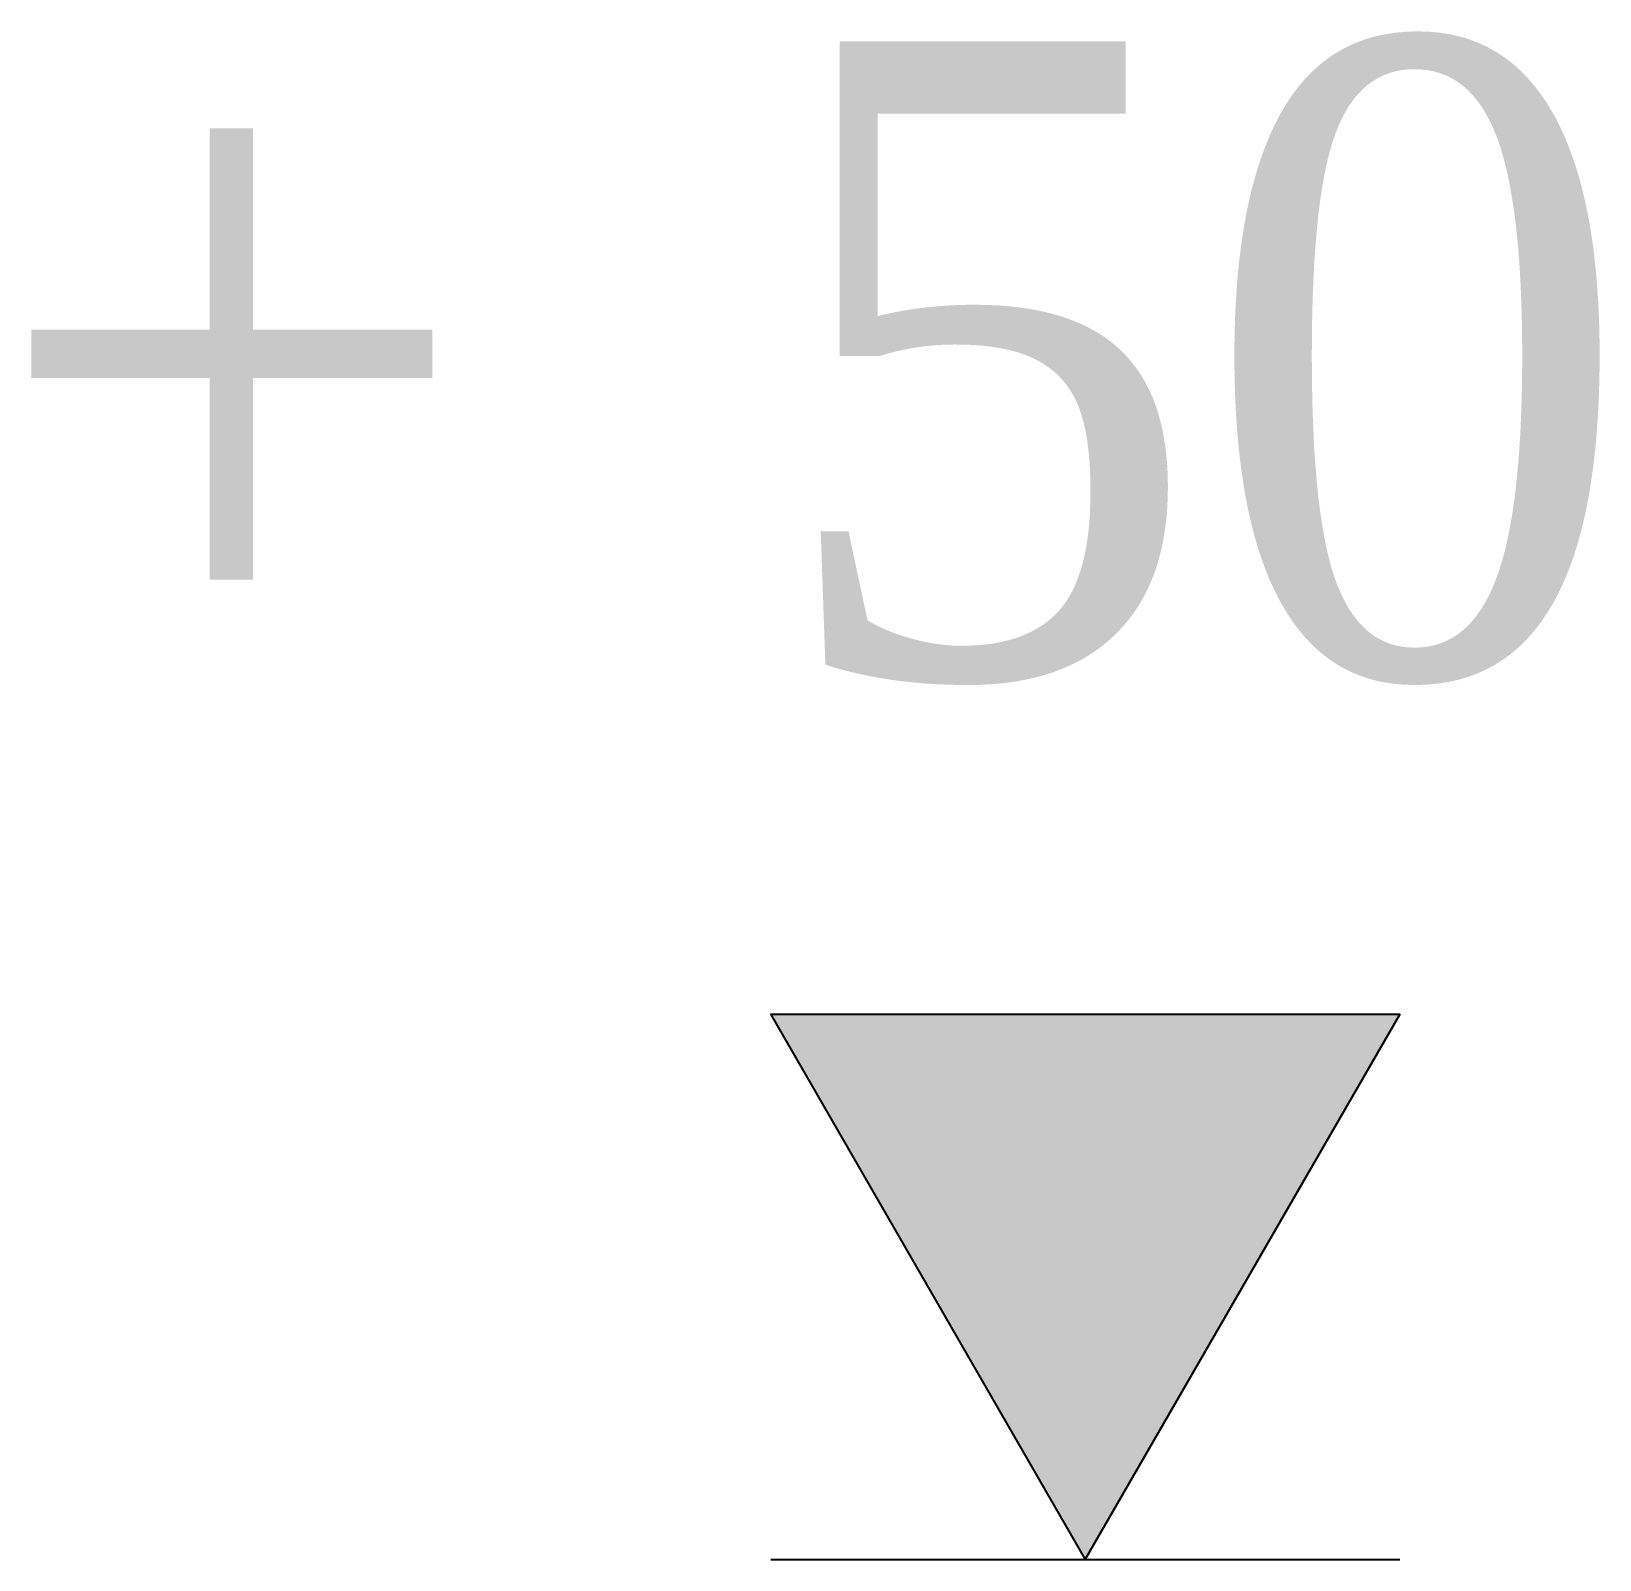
# Model space of a CAD drawing. Header units: millimetres. Extents: x -3.99 to 1.95, y 0 to 5.78.
import ezdxf
from ezdxf.enums import TextEntityAlignment as Align

# ---------------------------------------------------------------- set-up
doc = ezdxf.new("R2010")
doc.units = ezdxf.units.MM
doc.header["$MEASUREMENT"] = 0
doc.layers.add('0 @ 1', color=7, linetype='Continuous')
doc.styles.add('SerifAttr', font='times_0.ttf', dxfattribs={"width": 0.8})

# ---------------------------------------------------------------- blocks, each defined once
blk = doc.blocks.new('Spot Elevation Above')
at = {"linetype": 'ByBlock'}
blk.add_hatch(color=0, dxfattribs=at).paths.add_polyline_path([(0, 0), (1.1906, 2.0622), (-1.1906, 2.0622)])
at = {"color": 0, "linetype": 'ByBlock'}
blk.add_line((-1.1906, 0), (1.1906, 0), dxfattribs=at)
blk.add_lwpolyline([(0, 0), (1.1906, 2.0622), (-1.1906, 2.0622)], close=True, dxfattribs=at)
at = {"color": 0, "linetype": 'ByBlock', "style": 'SerifAttr', "width": 0.9}
for tag, p in [('ELEVATION', (-1.1906, 3.3452)), ('SUFFIX', (3.045, 0))]:
    blk.add_attdef(tag, p, '', height=2.4, dxfattribs=at)
blk.add_attdef('PREFIX', text='', height=2.4, dxfattribs=at).set_placement((-2.312, 3.3452), align=Align.RIGHT)

msp = doc.modelspace()

# ---------------------------------------------------------------- block references
at = {"layer": '0 @ 1'}
msp.add_blockref('Spot Elevation Above', (0, 0), dxfattribs=at).add_auto_attribs({'PREFIX': '+', 'ELEVATION': '50'})

doc.saveas('drawing.dxf')
